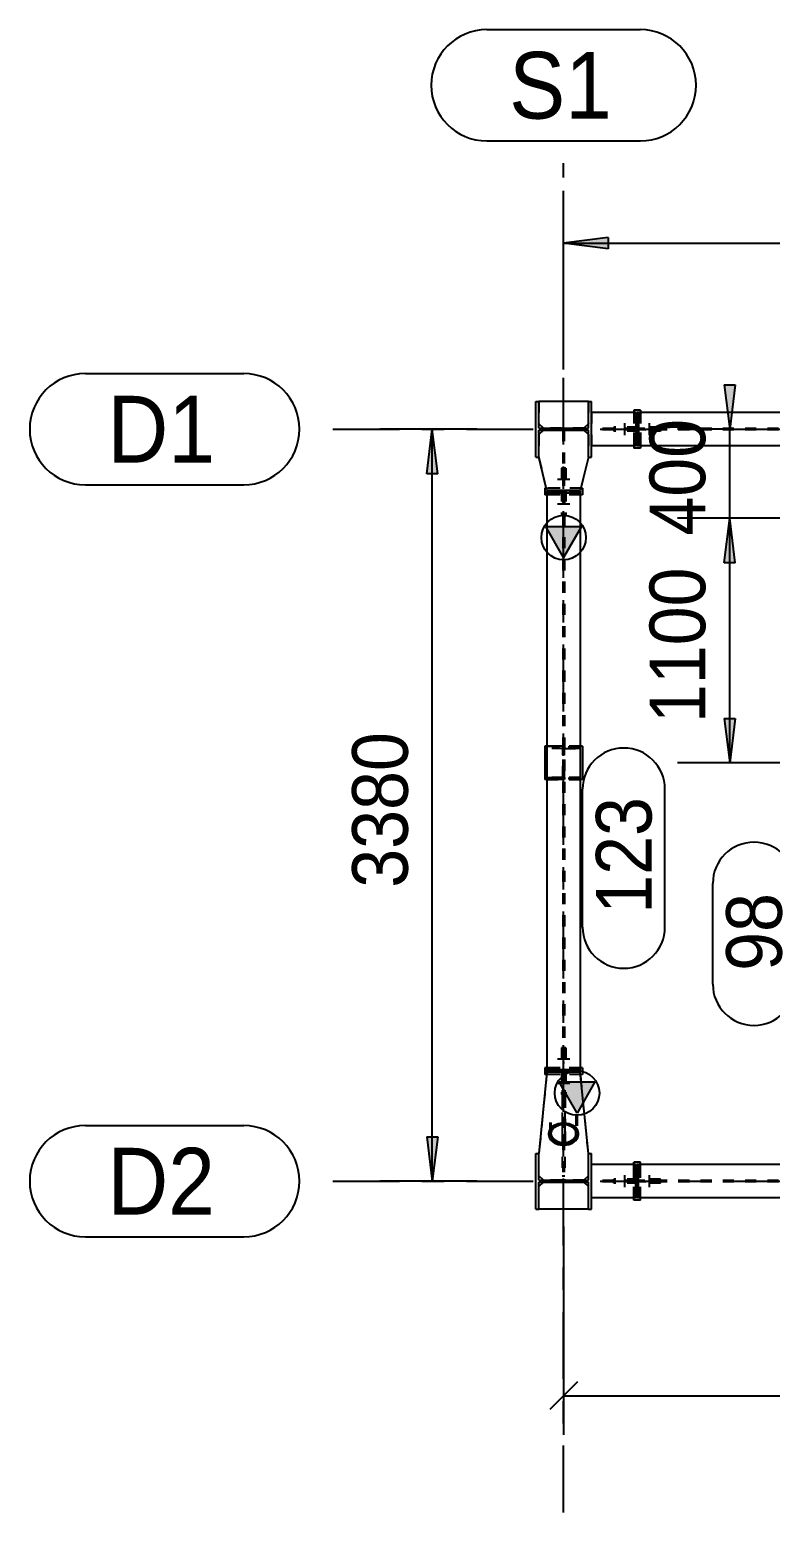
# Model space of a CAD drawing. Header units: millimetres. Extents: x 0 to 594, y 0 to 420.
# Drawn here: x 165.6 to 198.9, y 164.9 to 231.5 of the extents above; entities that cross this region are included whole.
import ezdxf

# ---------------------------------------------------------------- set-up
doc = ezdxf.new("R2010")
doc.units = ezdxf.units.MM
doc.header["$MEASUREMENT"] = 0
for name, pattern in [('XKITLINE00', [0]), ('XKITLINE02', [4, 2, -2]), ('XKITLINE03', [6, 3, -1, 1, -1]), ('XKITLINE04', [3, 0.5, -0.5, 0.5, -0.5, 0.5, -0.5])]:
    doc.linetypes.add(name, pattern=pattern)
for name, color, linetype in [('dimension', 7, 'Continuous'), ('grid', 7, 'Continuous'), ('mark', 7, 'Continuous'), ('part1', 7, 'Continuous')]:
    doc.layers.add(name, color=color, linetype=linetype)
doc.styles.add('STYLE_1', font='ARIAL.TTF', dxfattribs={"height": 0.2})
doc.styles.add('STYLE_2', font='ARIAL.TTF', dxfattribs={"height": 0.2})

# ---------------------------------------------------------------- blocks, each defined once
blk = doc.blocks.new('*D835')
at = {"layer": 'dimension', "color": 1, "linetype": 'XKITLINE00'}
for p, q in [((212.161, 1352.735), (207.811, 1352.735)), ((209.911, 1350.735), (210.161, 1352.735)), ((210.161, 1318.935), (210.161, 1352.735)), ((210.411, 1350.735), (210.161, 1352.735)), ((210.411, 1350.735), (209.911, 1350.735)), ((209.911, 1320.935), (210.161, 1318.935)), ((209.911, 1320.935), (210.411, 1320.935)), ((210.411, 1320.935), (210.161, 1318.935)), ((212.161, 1318.935), (207.811, 1318.935))]:
    blk.add_line(p, q, dxfattribs=at)
at = {"layer": 'dimension', "color": 1}
for points in [[(210.161, 1352.735), (210.411, 1350.735), (210.161, 1352.735), (209.911, 1350.735)], [(210.161, 1318.935), (209.911, 1320.935), (210.161, 1318.935), (210.411, 1320.935)]]:
    blk.add_solid(points, dxfattribs=at)
at = {"layer": 'dimension', "color": 1, "style": 'STYLE_1', "width": 0.9}
blk.add_text('3380', height=2.5, rotation=90.00021, dxfattribs=at).set_placement((209.061, 1332.126))
blk = doc.blocks.new('*D837')
at = {"layer": 'dimension', "color": 1, "linetype": 'XKITLINE00'}
for p, q in [((223.268, 1354.735), (223.518, 1352.735)), ((223.268, 1354.735), (223.768, 1354.735)), ((223.768, 1354.735), (223.518, 1352.735)), ((223.426, 1352.735), (221.168, 1352.735)), ((223.518, 1348.735), (223.518, 1352.735)), ((230.566, 1348.735), (221.168, 1348.735)), ((223.268, 1346.735), (223.518, 1348.735)), ((223.768, 1346.735), (223.518, 1348.735)), ((223.768, 1346.735), (223.268, 1346.735))]:
    blk.add_line(p, q, dxfattribs=at)
at = {"layer": 'dimension', "color": 1}
for points in [[(223.518, 1352.735), (223.268, 1354.735), (223.518, 1352.735), (223.768, 1354.735)], [(223.518, 1348.735), (223.768, 1346.735), (223.518, 1348.735), (223.268, 1346.735)]]:
    blk.add_solid(points, dxfattribs=at)
at = {"layer": 'dimension', "color": 1, "style": 'STYLE_1', "width": 0.9}
blk.add_text('400', height=2.5, rotation=90.00021, dxfattribs=at).set_placement((222.418, 1347.953))
blk = doc.blocks.new('*D847')
at = {"layer": 'dimension', "color": 1, "linetype": 'XKITLINE00'}
for p, q in [((216.058, 1355.423), (216.058, 1363.444)), ((263.058, 1350.687), (263.058, 1363.444)), ((218.058, 1361.344), (216.058, 1361.094)), ((216.058, 1361.094), (263.058, 1361.094)), ((218.058, 1360.844), (216.058, 1361.094)), ((218.058, 1361.344), (218.058, 1360.844)), ((261.058, 1361.344), (263.058, 1361.094)), ((261.058, 1360.844), (261.058, 1361.344)), ((261.058, 1360.844), (263.058, 1361.094))]:
    blk.add_line(p, q, dxfattribs=at)
at = {"layer": 'dimension', "color": 1}
for points in [[(216.058, 1361.094), (218.058, 1361.344), (216.058, 1361.094), (218.058, 1360.844)], [(263.058, 1361.094), (261.058, 1360.844), (263.058, 1361.094), (261.058, 1361.344)]]:
    blk.add_solid(points, dxfattribs=at)
at = {"layer": 'dimension', "color": 1, "style": 'STYLE_1', "width": 0.9}
blk.add_text('4700', height=2.5, dxfattribs=at).set_placement((235.85, 1362.194))
blk = doc.blocks.new('*D850')
at = {"layer": 'dimension', "color": 1, "linetype": 'XKITLINE00'}
for p, q in [((216.058, 1316.906), (216.058, 1307.53)), ((276.058, 1316.906), (276.058, 1307.53)), ((216.68, 1309.912), (215.436, 1308.668)), ((276.68, 1309.912), (275.436, 1308.668)), ((216.058, 1309.29), (276.058, 1309.29))]:
    blk.add_line(p, q, dxfattribs=at)
at = {"layer": 'dimension', "color": 1, "style": 'STYLE_1', "width": 0.9}
blk.add_text('6000', height=2.2, dxfattribs=at).set_placement((242.795, 1310.33))
blk = doc.blocks.new('*D859')
at = {"layer": 'part1', "color": 0, "linetype": 'XKITLINE00'}
for p, q in [((215.148, 1318.89), (214.948, 1318.69)), ((217.168, 1318.69), (216.968, 1318.89)), ((217.168, 1317.685), (214.948, 1317.685))]:
    blk.add_line(p, q, dxfattribs=at)
at = {"layer": 'part1', "color": 2, "linetype": 'XKITLINE04'}
for p, q in [((216.968, 1318.89), (215.148, 1318.89)), ((214.948, 1317.685), (214.948, 1318.69)), ((217.168, 1317.685), (217.168, 1318.69))]:
    blk.add_line(p, q, dxfattribs=at)
blk = doc.blocks.new('*D860')
at = {"layer": 'part1', "color": 0, "linetype": 'XKITLINE00'}
for p, q in [((216.663, 1321.996), (215.863, 1323.396)), ((215.863, 1323.396), (217.463, 1323.396)), ((217.463, 1323.396), (216.663, 1321.996))]:
    blk.add_line(p, q, dxfattribs=at)
at = {"layer": 'part1', "color": 2, "linetype": 'XKITLINE04'}
for p, q in [((215.988, 1322.74), (215.988, 1321.478)), ((216.128, 1322.74), (216.128, 1321.478)), ((215.453, 1321.077), (215.453, 1321.92)), ((215.503, 1321.077), (215.503, 1321.92)), ((215.871, 1321.497), (215.963, 1321.513)), ((215.963, 1321.513), (215.988, 1321.515)), ((216.128, 1321.515), (216.153, 1321.513)), ((216.153, 1321.513), (216.245, 1321.497)), ((216.613, 1321.92), (216.613, 1321.077)), ((216.663, 1321.92), (216.663, 1321.077)), ((215.453, 1321.077), (215.461, 1321.146)), ((215.461, 1321.007), (215.453, 1321.077)), ((215.461, 1321.146), (215.483, 1321.213)), ((215.483, 1320.94), (215.461, 1321.007)), ((215.483, 1321.213), (215.519, 1321.277)), ((215.519, 1320.876), (215.483, 1320.94)), ((215.503, 1321.077), (215.51, 1321.14)), ((215.51, 1321.013), (215.503, 1321.077)), ((215.51, 1321.14), (215.53, 1321.202)), ((215.53, 1320.951), (215.51, 1321.013)), ((215.519, 1321.277), (215.569, 1321.337)), ((215.569, 1320.817), (215.519, 1320.876)), ((215.53, 1321.202), (215.564, 1321.261)), ((215.564, 1320.892), (215.53, 1320.951)), ((215.564, 1321.261), (215.609, 1321.315)), ((215.609, 1320.838), (215.564, 1320.892)), ((215.569, 1321.337), (215.63, 1321.389)), ((215.609, 1321.315), (215.666, 1321.363)), ((215.609, 1320.838), (215.666, 1320.79)), ((215.63, 1321.389), (215.703, 1321.434)), ((215.666, 1321.363), (215.732, 1321.405)), ((215.703, 1321.434), (215.783, 1321.471)), ((215.732, 1321.405), (215.806, 1321.438)), ((215.783, 1321.471), (215.871, 1321.497)), ((215.806, 1321.438), (215.887, 1321.462)), ((215.887, 1321.462), (215.971, 1321.477)), ((215.971, 1321.477), (215.988, 1321.478)), ((215.988, 1321.169), (215.988, 1320.638)), ((216.128, 1321.478), (216.145, 1321.477)), ((216.128, 1321.169), (216.128, 1320.638)), ((216.145, 1321.477), (216.23, 1321.462)), ((216.23, 1321.462), (216.31, 1321.438)), ((216.245, 1321.497), (216.333, 1321.471)), ((216.31, 1321.438), (216.384, 1321.405)), ((216.333, 1321.471), (216.414, 1321.434)), ((216.384, 1321.405), (216.451, 1321.363)), ((216.414, 1321.434), (216.486, 1321.389)), ((216.451, 1321.363), (216.507, 1321.315)), ((216.451, 1320.79), (216.507, 1320.838)), ((216.486, 1321.389), (216.548, 1321.337)), ((216.553, 1321.261), (216.507, 1321.315)), ((216.507, 1320.838), (216.553, 1320.892)), ((216.597, 1321.277), (216.548, 1321.337)), ((216.548, 1320.817), (216.597, 1320.876)), ((216.586, 1321.202), (216.553, 1321.261)), ((216.553, 1320.892), (216.586, 1320.951)), ((216.606, 1321.14), (216.586, 1321.202)), ((216.586, 1320.951), (216.606, 1321.013)), ((216.634, 1321.213), (216.597, 1321.277)), ((216.597, 1320.876), (216.634, 1320.94)), ((216.613, 1321.077), (216.606, 1321.14)), ((216.606, 1321.013), (216.613, 1321.077)), ((216.656, 1321.146), (216.634, 1321.213)), ((216.634, 1320.94), (216.656, 1321.007)), ((216.663, 1321.077), (216.656, 1321.146)), ((216.656, 1321.007), (216.663, 1321.077)), ((215.569, 1320.817), (215.63, 1320.764)), ((215.63, 1320.764), (215.703, 1320.719)), ((215.666, 1320.79), (215.732, 1320.748)), ((215.703, 1320.719), (215.783, 1320.682)), ((215.732, 1320.748), (215.806, 1320.715)), ((215.783, 1320.682), (215.871, 1320.656)), ((215.806, 1320.715), (215.887, 1320.691)), ((215.871, 1320.656), (215.963, 1320.64)), ((215.887, 1320.691), (215.971, 1320.676)), ((215.963, 1320.64), (215.988, 1320.638)), ((215.971, 1320.676), (215.988, 1320.675)), ((216.128, 1320.675), (216.145, 1320.676)), ((216.128, 1320.638), (216.153, 1320.64)), ((216.145, 1320.676), (216.23, 1320.691)), ((216.153, 1320.64), (216.245, 1320.656)), ((216.23, 1320.691), (216.31, 1320.715)), ((216.245, 1320.656), (216.333, 1320.682)), ((216.31, 1320.715), (216.384, 1320.748)), ((216.333, 1320.682), (216.414, 1320.719)), ((216.384, 1320.748), (216.451, 1320.79)), ((216.414, 1320.719), (216.486, 1320.764)), ((216.486, 1320.764), (216.548, 1320.817))]:
    blk.add_line(p, q, dxfattribs=at)
at = {"layer": 'part1', "color": 0, "linetype": 'XKITLINE00'}
blk.add_circle((216.663, 1322.896), 1, dxfattribs=at)
at = {"layer": 'part1', "color": 0}
blk.add_solid([(215.863, 1323.396), (217.463, 1323.396), (215.863, 1323.396), (216.663, 1321.996)], dxfattribs=at)
blk = doc.blocks.new('*D861')
at = {"layer": 'part1', "color": 2, "linetype": 'XKITLINE04'}
for p, q in [((215.308, 1323.835), (214.948, 1320.185)), ((216.808, 1323.835), (215.308, 1323.835)), ((217.168, 1320.185), (216.808, 1323.835)), ((214.948, 1319.18), (214.948, 1320.185)), ((217.168, 1319.18), (217.168, 1320.185)), ((215.148, 1318.98), (214.948, 1319.18)), ((216.968, 1318.98), (215.148, 1318.98)), ((217.168, 1319.18), (216.968, 1318.98))]:
    blk.add_line(p, q, dxfattribs=at)
blk = doc.blocks.new('*D862')
at = {"layer": 'part1', "color": 2, "linetype": 'XKITLINE04'}
for p, q in [((215.208, 1324.035), (215.208, 1323.735)), ((216.908, 1324.035), (215.208, 1324.035)), ((216.908, 1323.735), (215.208, 1323.735)), ((216.908, 1324.035), (216.908, 1323.735))]:
    blk.add_line(p, q, dxfattribs=at)
blk = doc.blocks.new('*D863')
at = {"layer": 'part1', "color": 2, "linetype": 'XKITLINE04'}
for p, q in [((215.208, 1350.085), (215.208, 1349.785)), ((216.908, 1350.085), (215.208, 1350.085)), ((216.908, 1349.785), (215.208, 1349.785)), ((216.908, 1350.085), (216.908, 1349.785))]:
    blk.add_line(p, q, dxfattribs=at)
blk = doc.blocks.new('*D864')
at = {"layer": 'part1', "color": 2, "linetype": 'XKITLINE04'}
for p, q in [((215.148, 1352.69), (214.948, 1352.49)), ((214.948, 1352.49), (214.948, 1351.485)), ((216.968, 1352.69), (215.148, 1352.69)), ((217.168, 1352.49), (216.968, 1352.69)), ((217.168, 1352.49), (217.168, 1351.485)), ((215.308, 1349.985), (214.948, 1351.485)), ((217.168, 1351.485), (216.808, 1349.985)), ((216.808, 1349.985), (215.308, 1349.985))]:
    blk.add_line(p, q, dxfattribs=at)
blk = doc.blocks.new('*D865')
at = {"layer": 'part1', "color": 2, "linetype": 'XKITLINE04'}
for p, q in [((214.948, 1353.985), (214.948, 1352.98)), ((217.168, 1353.985), (214.948, 1353.985)), ((217.168, 1353.985), (217.168, 1352.98)), ((215.148, 1352.78), (214.948, 1352.98)), ((217.168, 1352.98), (216.968, 1352.78)), ((216.968, 1352.78), (215.148, 1352.78))]:
    blk.add_line(p, q, dxfattribs=at)
blk = doc.blocks.new('*D866')
at = {"layer": 'part1', "color": 0, "linetype": 'XKITLINE02'}
blk.add_line((215.783, 1323.335), (216.333, 1323.335), dxfattribs=at)
blk.add_line((215.783, 1323.335), (216.333, 1323.335), dxfattribs=at)
blk.add_line((215.783, 1323.335), (216.333, 1323.335), dxfattribs=at)
blk = doc.blocks.new('*D867')
at = {"layer": 'part1', "color": 0, "linetype": 'XKITLINE02'}
blk.add_line((215.783, 1324.435), (216.333, 1324.435), dxfattribs=at)
blk.add_line((215.783, 1324.435), (216.333, 1324.435), dxfattribs=at)
blk.add_line((215.783, 1324.435), (216.333, 1324.435), dxfattribs=at)
blk = doc.blocks.new('*D868')
at = {"layer": 'part1', "color": 2, "linetype": 'XKITLINE04'}
for p, q in [((216.028, 1323.835), (216.028, 1318.98)), ((216.028, 1323.835), (216.088, 1323.835)), ((216.028, 1323.835), (216.088, 1323.835)), ((216.028, 1323.535), (216.088, 1323.535)), ((216.028, 1323.535), (216.088, 1323.535)), ((216.088, 1323.835), (216.088, 1318.98)), ((216.028, 1319.18), (216.088, 1319.18)), ((216.028, 1319.18), (216.088, 1319.18)), ((216.028, 1318.98), (216.088, 1318.98)), ((216.028, 1318.98), (216.088, 1318.98))]:
    blk.add_line(p, q, dxfattribs=at)
blk = doc.blocks.new('*D869')
at = {"layer": 'part1', "color": 0, "linetype": 'XKITLINE00'}
for p, q in [((215.308, 1323.835), (214.948, 1320.185)), ((216.808, 1323.835), (215.308, 1323.835)), ((217.168, 1320.185), (216.808, 1323.835)), ((215.148, 1318.98), (214.948, 1319.18)), ((217.168, 1319.18), (216.968, 1318.98))]:
    blk.add_line(p, q, dxfattribs=at)
at = {"layer": 'part1', "color": 2, "linetype": 'XKITLINE04'}
for p, q in [((214.948, 1319.18), (214.948, 1320.185)), ((217.168, 1319.18), (217.168, 1320.185)), ((216.968, 1318.98), (215.148, 1318.98))]:
    blk.add_line(p, q, dxfattribs=at)
blk = doc.blocks.new('*D870')
at = {"layer": 'part1', "color": 0, "linetype": 'XKITLINE00'}
for p, q in [((215.208, 1324.035), (215.208, 1323.735)), ((215.308, 1324.035), (215.208, 1324.035)), ((215.298, 1323.735), (215.208, 1323.735)), ((216.908, 1324.035), (216.808, 1324.035)), ((216.908, 1323.735), (216.818, 1323.735)), ((216.908, 1324.035), (216.908, 1323.735))]:
    blk.add_line(p, q, dxfattribs=at)
at = {"layer": 'part1', "color": 2, "linetype": 'XKITLINE04'}
for p, q in [((216.818, 1323.735), (215.298, 1323.735)), ((216.808, 1324.035), (215.308, 1324.035))]:
    blk.add_line(p, q, dxfattribs=at)
blk = doc.blocks.new('*D871')
at = {"layer": 'part1', "color": 2, "linetype": 'XKITLINE04'}
for p, q in [((215.966, 1324.935), (215.966, 1322.835)), ((216.026, 1324.935), (215.966, 1324.935)), ((216.026, 1324.935), (216.026, 1322.835)), ((216.026, 1322.835), (215.966, 1322.835))]:
    blk.add_line(p, q, dxfattribs=at)
blk = doc.blocks.new('*D872')
at = {"layer": 'part1', "color": 2, "linetype": 'XKITLINE04'}
for p, q in [((216.091, 1324.935), (216.091, 1322.835)), ((216.151, 1324.935), (216.091, 1324.935)), ((216.151, 1324.935), (216.151, 1322.835)), ((216.151, 1322.835), (216.091, 1322.835))]:
    blk.add_line(p, q, dxfattribs=at)
blk = doc.blocks.new('*D873')
at = {"layer": 'part1', "color": 2, "linetype": 'XKITLINE04'}
for p, q in [((216.026, 1350.985), (215.966, 1350.985)), ((215.966, 1350.985), (215.966, 1348.885)), ((216.026, 1350.985), (216.026, 1348.885)), ((216.026, 1348.885), (215.966, 1348.885))]:
    blk.add_line(p, q, dxfattribs=at)
blk = doc.blocks.new('*D874')
at = {"layer": 'part1', "color": 0, "linetype": 'XKITLINE00'}
for p, q in [((215.284, 1350.085), (215.208, 1350.085)), ((215.208, 1350.085), (215.208, 1349.785)), ((215.308, 1349.785), (215.208, 1349.785)), ((216.908, 1349.785), (216.808, 1349.785)), ((216.908, 1350.085), (216.832, 1350.085)), ((216.908, 1350.085), (216.908, 1349.785))]:
    blk.add_line(p, q, dxfattribs=at)
at = {"layer": 'part1', "color": 2, "linetype": 'XKITLINE04'}
for p, q in [((216.832, 1350.085), (215.284, 1350.085)), ((216.808, 1349.785), (215.308, 1349.785))]:
    blk.add_line(p, q, dxfattribs=at)
blk = doc.blocks.new('*D875')
at = {"layer": 'part1', "color": 0, "linetype": 'XKITLINE00'}
for p, q in [((215.148, 1352.69), (214.948, 1352.49)), ((217.168, 1352.49), (216.968, 1352.69)), ((215.308, 1349.985), (214.948, 1351.485)), ((217.168, 1351.485), (216.808, 1349.985)), ((216.808, 1349.985), (215.308, 1349.985))]:
    blk.add_line(p, q, dxfattribs=at)
at = {"layer": 'part1', "color": 2, "linetype": 'XKITLINE04'}
for p, q in [((214.948, 1352.49), (214.948, 1351.485)), ((216.968, 1352.69), (215.148, 1352.69)), ((217.168, 1352.49), (217.168, 1351.485))]:
    blk.add_line(p, q, dxfattribs=at)
blk = doc.blocks.new('*D876')
at = {"layer": 'part1', "color": 2, "linetype": 'XKITLINE04'}
for p, q in [((216.028, 1352.69), (216.088, 1352.69)), ((216.028, 1352.69), (216.028, 1349.985)), ((216.028, 1352.69), (216.088, 1352.69)), ((216.028, 1352.49), (216.088, 1352.49)), ((216.028, 1352.49), (216.088, 1352.49)), ((216.088, 1352.69), (216.088, 1349.985)), ((216.028, 1350.285), (216.088, 1350.285)), ((216.028, 1350.285), (216.088, 1350.285)), ((216.028, 1349.985), (216.088, 1349.985)), ((216.028, 1349.985), (216.088, 1349.985))]:
    blk.add_line(p, q, dxfattribs=at)
blk = doc.blocks.new('*D877')
at = {"layer": 'part1', "color": 0, "linetype": 'XKITLINE02'}
blk.add_line((215.783, 1349.385), (216.333, 1349.385), dxfattribs=at)
blk.add_line((215.783, 1349.385), (216.333, 1349.385), dxfattribs=at)
blk.add_line((215.783, 1349.385), (216.333, 1349.385), dxfattribs=at)
blk = doc.blocks.new('*D878')
at = {"layer": 'part1', "color": 0, "linetype": 'XKITLINE02'}
blk.add_line((215.783, 1350.485), (216.333, 1350.485), dxfattribs=at)
blk.add_line((215.783, 1350.485), (216.333, 1350.485), dxfattribs=at)
blk.add_line((215.783, 1350.485), (216.333, 1350.485), dxfattribs=at)
blk = doc.blocks.new('*D879')
at = {"layer": 'part1', "color": 2, "linetype": 'XKITLINE04'}
for p, q in [((214.948, 1353.985), (214.948, 1352.98)), ((217.168, 1353.985), (217.168, 1352.98)), ((216.968, 1352.78), (215.148, 1352.78))]:
    blk.add_line(p, q, dxfattribs=at)
at = {"layer": 'part1', "color": 0, "linetype": 'XKITLINE00'}
for p, q in [((217.168, 1353.985), (214.948, 1353.985)), ((215.148, 1352.78), (214.948, 1352.98)), ((217.168, 1352.98), (216.968, 1352.78))]:
    blk.add_line(p, q, dxfattribs=at)
blk = doc.blocks.new('*D880')
at = {"layer": 'part1', "color": 2, "linetype": 'XKITLINE04'}
for p, q in [((216.151, 1350.985), (216.091, 1350.985)), ((216.091, 1350.985), (216.091, 1348.885)), ((216.151, 1350.985), (216.151, 1348.885)), ((216.151, 1348.885), (216.091, 1348.885))]:
    blk.add_line(p, q, dxfattribs=at)
blk = doc.blocks.new('*D883')
at = {"layer": 'grid', "color": 4, "linetype": 'XKITLINE00'}
for p, q in [((212.611, 1370.693), (219.505, 1370.693)), ((212.611, 1365.693), (219.505, 1365.693))]:
    blk.add_line(p, q, dxfattribs=at)
at = {"layer": 'grid', "color": 4, "linetype": 'XKITLINE03'}
blk.add_line((216.058, 1304.051), (216.058, 1364.693), dxfattribs=at)
at = {"layer": 'grid', "color": 4, "linetype": 'XKITLINE00'}
for centre, start, end in [((212.611, 1368.193), 90, -90), ((219.505, 1368.193), -90, 90)]:
    blk.add_arc(centre, 2.5, start, end, dxfattribs=at)
at = {"layer": 'grid', "color": 4, "style": 'STYLE_1', "width": 0.9}
blk.add_text('S1', height=3, dxfattribs=at).set_placement((213.611, 1366.693))
blk = doc.blocks.new('*D885')
at = {"layer": 'grid', "color": 4, "linetype": 'XKITLINE00'}
for p, q in [((194.579, 1321.435), (201.693, 1321.435)), ((194.579, 1316.435), (201.693, 1316.435))]:
    blk.add_line(p, q, dxfattribs=at)
at = {"layer": 'grid', "color": 4, "linetype": 'XKITLINE03'}
blk.add_line((205.693, 1318.935), (289.778, 1318.935), dxfattribs=at)
at = {"layer": 'grid', "color": 4, "linetype": 'XKITLINE00'}
for centre, start, end in [((194.579, 1318.935), 90, -90), ((201.693, 1318.935), -90, 90)]:
    blk.add_arc(centre, 2.5, start, end, dxfattribs=at)
at = {"layer": 'grid', "color": 4, "style": 'STYLE_1', "width": 0.9}
blk.add_text('D2', height=3, dxfattribs=at).set_placement((195.579, 1317.435))
blk = doc.blocks.new('*D886')
at = {"layer": 'grid', "color": 4, "linetype": 'XKITLINE00'}
for p, q in [((194.579, 1355.235), (201.693, 1355.235)), ((194.579, 1350.235), (201.693, 1350.235))]:
    blk.add_line(p, q, dxfattribs=at)
at = {"layer": 'grid', "color": 4, "linetype": 'XKITLINE03'}
blk.add_line((205.693, 1352.735), (289.778, 1352.735), dxfattribs=at)
at = {"layer": 'grid', "color": 4, "linetype": 'XKITLINE00'}
for centre, start, end in [((194.579, 1352.735), 90, -90), ((201.693, 1352.735), -90, 90)]:
    blk.add_arc(centre, 2.5, start, end, dxfattribs=at)
at = {"layer": 'grid', "color": 4, "style": 'STYLE_1', "width": 0.9}
blk.add_text('D1', height=3, dxfattribs=at).set_placement((195.579, 1351.235))
blk = doc.blocks.new('*D888')
at = {"layer": 'part1', "color": 0, "linetype": 'XKITLINE00'}
for p, q in [((214.808, 1317.685), (214.808, 1320.185)), ((214.808, 1320.185), (214.948, 1320.185)), ((214.948, 1318.98), (214.948, 1320.185)), ((217.168, 1320.185), (217.308, 1320.185)), ((217.168, 1318.98), (217.168, 1320.185)), ((217.308, 1317.685), (217.308, 1320.185)), ((214.948, 1318.98), (217.168, 1318.98)), ((214.948, 1318.89), (217.168, 1318.89)), ((214.948, 1317.685), (214.948, 1318.89)), ((217.168, 1317.685), (217.168, 1318.89)), ((214.808, 1317.685), (214.948, 1317.685)), ((217.168, 1317.685), (217.308, 1317.685))]:
    blk.add_line(p, q, dxfattribs=at)
blk = doc.blocks.new('*D889')
at = {"layer": 'part1', "color": 0, "linetype": 'XKITLINE00'}
for p, q in [((214.808, 1351.485), (214.808, 1353.985)), ((214.808, 1353.985), (214.948, 1353.985)), ((214.948, 1352.78), (214.948, 1353.985)), ((217.168, 1353.985), (217.308, 1353.985)), ((217.168, 1352.78), (217.168, 1353.985)), ((217.308, 1351.485), (217.308, 1353.985)), ((214.948, 1352.78), (217.168, 1352.78)), ((214.948, 1352.69), (217.168, 1352.69)), ((214.948, 1351.485), (214.948, 1352.69)), ((217.168, 1351.485), (217.168, 1352.69)), ((214.808, 1351.485), (214.948, 1351.485)), ((217.168, 1351.485), (217.308, 1351.485))]:
    blk.add_line(p, q, dxfattribs=at)
blk = doc.blocks.new('*D891')
at = {"layer": 'part1', "color": 0, "linetype": 'XKITLINE00'}
for p, q in [((269.788, 1352.735), (268.988, 1354.135)), ((268.988, 1354.135), (270.588, 1354.135)), ((270.588, 1354.135), (269.788, 1352.735)), ((272.788, 1353.485), (219.328, 1353.485)), ((219.328, 1353.485), (219.328, 1351.985)), ((219.418, 1353.485), (219.418, 1351.985)), ((272.698, 1353.485), (272.698, 1351.985)), ((272.788, 1353.485), (272.788, 1351.985)), ((272.788, 1351.985), (219.328, 1351.985))]:
    blk.add_line(p, q, dxfattribs=at)
at = {"layer": 'part1', "color": 2, "linetype": 'XKITLINE04'}
for p, q in [((272.708, 1352.767), (219.408, 1352.767)), ((219.408, 1352.767), (219.408, 1352.702)), ((271.708, 1352.702), (219.408, 1352.702)), ((219.418, 1351.985), (219.418, 1352.702)), ((219.428, 1352.767), (219.428, 1352.702)), ((219.724, 1352.702), (219.728, 1352.702)), ((219.728, 1352.767), (219.728, 1352.702)), ((272.708, 1352.702), (219.728, 1352.702)), ((272.388, 1352.767), (272.388, 1352.702)), ((272.708, 1352.767), (272.393, 1352.767)), ((272.688, 1352.767), (272.688, 1352.702)), ((272.708, 1352.767), (272.708, 1352.702)), ((272.708, 1351.985), (272.698, 1351.985))]:
    blk.add_line(p, q, dxfattribs=at)
at = {"layer": 'part1', "color": 0, "linetype": 'XKITLINE00'}
blk.add_circle((269.788, 1353.635), 1, dxfattribs=at)
at = {"layer": 'part1', "color": 0}
blk.add_solid([(268.988, 1354.135), (270.588, 1354.135), (268.988, 1354.135), (269.788, 1352.735)], dxfattribs=at)
blk = doc.blocks.new('*D892')
at = {"layer": 'part1', "color": 0, "linetype": 'XKITLINE00'}
for p, q in [((269.788, 1318.935), (268.988, 1320.335)), ((268.988, 1320.335), (270.588, 1320.335)), ((270.588, 1320.335), (269.788, 1318.935)), ((272.788, 1319.685), (219.328, 1319.685)), ((219.328, 1318.185), (219.328, 1319.685)), ((219.418, 1318.185), (219.418, 1319.685)), ((272.698, 1318.185), (272.698, 1319.685)), ((272.788, 1318.185), (272.788, 1319.685)), ((272.788, 1318.185), (219.328, 1318.185))]:
    blk.add_line(p, q, dxfattribs=at)
at = {"layer": 'part1', "color": 2, "linetype": 'XKITLINE04'}
for p, q in [((272.708, 1318.967), (219.408, 1318.967)), ((219.408, 1318.902), (219.408, 1318.967)), ((271.708, 1318.902), (219.408, 1318.902)), ((219.418, 1318.185), (219.418, 1318.902)), ((219.428, 1318.902), (219.428, 1318.967)), ((219.724, 1318.902), (219.728, 1318.902)), ((219.728, 1318.902), (219.728, 1318.967)), ((272.708, 1318.902), (219.728, 1318.902)), ((272.388, 1318.902), (272.388, 1318.967)), ((272.708, 1318.967), (272.393, 1318.967)), ((272.688, 1318.902), (272.688, 1318.967)), ((272.708, 1318.902), (272.708, 1318.967)), ((272.788, 1318.185), (272.788, 1318.902)), ((272.708, 1318.185), (272.698, 1318.185))]:
    blk.add_line(p, q, dxfattribs=at)
at = {"layer": 'part1', "color": 0, "linetype": 'XKITLINE00'}
blk.add_circle((269.788, 1319.835), 1, dxfattribs=at)
at = {"layer": 'part1', "color": 0}
blk.add_solid([(268.988, 1320.335), (270.588, 1320.335), (268.988, 1320.335), (269.788, 1318.935)], dxfattribs=at)
blk = doc.blocks.new('*D893')
at = {"layer": 'part1', "color": 2, "linetype": 'XKITLINE04'}
for p, q in [((215.308, 1338.385), (215.308, 1338.485)), ((215.308, 1338.485), (216.808, 1338.485)), ((216.093, 1338.385), (215.308, 1338.385)), ((216.023, 1337.085), (216.023, 1338.385)), ((216.093, 1338.385), (216.808, 1338.385)), ((216.093, 1337.085), (216.093, 1338.385)), ((216.808, 1338.385), (216.808, 1338.485)), ((215.308, 1336.985), (215.308, 1337.085)), ((215.308, 1337.085), (216.023, 1337.085)), ((215.308, 1336.985), (216.808, 1336.985)), ((216.808, 1337.085), (216.023, 1337.085)), ((216.808, 1336.985), (216.808, 1337.085))]:
    blk.add_line(p, q, dxfattribs=at)
blk = doc.blocks.new('*D894')
at = {"layer": 'part1', "color": 0, "linetype": 'XKITLINE00'}
for p, q in [((215.308, 1349.965), (216.026, 1349.965)), ((215.308, 1349.965), (215.308, 1323.855)), ((215.308, 1349.875), (216.808, 1349.875)), ((216.808, 1349.965), (216.026, 1349.965)), ((216.808, 1349.965), (216.808, 1323.945)), ((216.058, 1346.965), (215.258, 1348.365)), ((215.258, 1348.365), (216.858, 1348.365)), ((216.858, 1348.365), (216.058, 1346.965)), ((216.808, 1323.945), (215.308, 1323.945)), ((216.026, 1323.855), (215.308, 1323.855)), ((216.808, 1323.855), (216.026, 1323.855)), ((216.808, 1323.945), (216.808, 1323.855))]:
    blk.add_line(p, q, dxfattribs=at)
at = {"layer": 'part1', "color": 2, "linetype": 'XKITLINE04'}
for p, q in [((215.308, 1349.965), (216.808, 1349.965)), ((216.808, 1349.875), (215.308, 1349.875)), ((216.026, 1349.885), (216.026, 1323.935)), ((216.026, 1349.885), (216.091, 1349.885)), ((216.026, 1349.885), (216.091, 1349.885)), ((216.026, 1349.865), (216.091, 1349.865)), ((216.026, 1349.865), (216.091, 1349.865)), ((216.026, 1349.565), (216.091, 1349.565)), ((216.026, 1349.565), (216.091, 1349.565)), ((216.091, 1349.885), (216.091, 1323.935)), ((216.808, 1349.875), (216.808, 1323.855)), ((216.091, 1324.255), (216.026, 1324.255)), ((216.091, 1323.955), (216.026, 1323.955)), ((216.091, 1323.935), (216.026, 1323.935)), ((216.808, 1323.855), (216.091, 1323.855)), ((216.808, 1323.935), (216.808, 1323.945))]:
    blk.add_line(p, q, dxfattribs=at)
at = {"layer": 'part1', "color": 0, "linetype": 'XKITLINE00'}
blk.add_circle((216.058, 1347.865), 1, dxfattribs=at)
at = {"layer": 'part1', "color": 0}
blk.add_solid([(215.258, 1348.365), (216.858, 1348.365), (215.258, 1348.365), (216.058, 1346.965)], dxfattribs=at)
blk = doc.blocks.new('*D895')
at = {"layer": 'part1', "color": 0, "linetype": 'XKITLINE00'}
for p, q in [((215.208, 1338.485), (215.208, 1336.985)), ((215.308, 1338.485), (215.208, 1338.485)), ((216.908, 1338.485), (216.808, 1338.485)), ((216.908, 1338.485), (216.908, 1336.985)), ((215.308, 1336.985), (215.208, 1336.985)), ((216.908, 1336.985), (216.808, 1336.985))]:
    blk.add_line(p, q, dxfattribs=at)
at = {"layer": 'part1', "color": 2, "linetype": 'XKITLINE04'}
for p, q in [((216.808, 1338.485), (215.308, 1338.485)), ((216.808, 1336.985), (215.308, 1336.985))]:
    blk.add_line(p, q, dxfattribs=at)
blk = doc.blocks.new('*D901')
at = {"layer": 'mark', "color": 1, "linetype": 'XKITLINE00'}
for p, q in [((216.908, 1330.356), (216.908, 1336.555)), ((220.608, 1330.356), (220.608, 1336.555))]:
    blk.add_line(p, q, dxfattribs=at)
for centre, start, end in [((218.758, 1336.555), 0, 180), ((218.758, 1330.356), 180, 0)]:
    blk.add_arc(centre, 1.85, start, end, dxfattribs=at)
at = {"layer": 'mark', "color": 1, "style": 'STYLE_2', "width": 0.9}
blk.add_text('123', height=2.5, rotation=90.00021, dxfattribs=at).set_placement((220.008, 1330.956))
blk = doc.blocks.new('*D902')
at = {"layer": 'dimension', "color": 1, "linetype": 'XKITLINE00'}
for p, q in [((230.566, 1348.735), (221.168, 1348.735)), ((223.268, 1346.735), (223.518, 1348.735)), ((223.518, 1337.735), (223.518, 1348.735)), ((223.768, 1346.735), (223.518, 1348.735)), ((223.768, 1346.735), (223.268, 1346.735)), ((223.268, 1339.735), (223.518, 1337.735)), ((223.268, 1339.735), (223.768, 1339.735)), ((223.768, 1339.735), (223.518, 1337.735)), ((230.566, 1337.735), (221.168, 1337.735))]:
    blk.add_line(p, q, dxfattribs=at)
at = {"layer": 'dimension', "color": 1}
for points in [[(223.518, 1348.735), (223.768, 1346.735), (223.518, 1348.735), (223.268, 1346.735)], [(223.518, 1337.735), (223.268, 1339.735), (223.518, 1337.735), (223.768, 1339.735)]]:
    blk.add_solid(points, dxfattribs=at)
at = {"layer": 'dimension', "color": 1, "style": 'STYLE_1', "width": 0.9}
blk.add_text('1100', height=2.5, rotation=90.00021, dxfattribs=at).set_placement((222.418, 1339.526))
blk = doc.blocks.new('*D903')
at = {"layer": 'mark', "color": 1, "linetype": 'XKITLINE00'}
for p, q in [((222.758, 1327.79), (222.758, 1332.323)), ((226.458, 1327.79), (226.458, 1332.323))]:
    blk.add_line(p, q, dxfattribs=at)
for centre, start, end in [((224.608, 1332.323), 0, 180), ((224.608, 1327.79), 180, 0)]:
    blk.add_arc(centre, 1.85, start, end, dxfattribs=at)
at = {"layer": 'mark', "color": 1, "style": 'STYLE_2', "width": 0.9}
blk.add_text('98', height=2.5, rotation=90.00021, dxfattribs=at).set_placement((225.858, 1328.39))
blk = doc.blocks.new('*D904')
at = {"layer": 'part1', "color": 2, "linetype": 'XKITLINE04'}
for p, q in [((215.148, 1318.89), (214.948, 1318.69)), ((216.968, 1318.89), (215.148, 1318.89)), ((217.168, 1318.69), (216.968, 1318.89)), ((214.948, 1317.685), (214.948, 1318.69)), ((217.168, 1317.685), (217.168, 1318.69)), ((217.168, 1317.685), (214.948, 1317.685))]:
    blk.add_line(p, q, dxfattribs=at)
blk = doc.blocks.new('*D908')
at = {"layer": 'part1', "color": 2, "linetype": 'XKITLINE04'}
for p, q in [((215.639, 1321.454), (215.808, 1321.527)), ((215.808, 1321.527), (215.998, 1321.561)), ((215.808, 1321.486), (215.808, 1321.527)), ((215.808, 1321.486), (215.998, 1321.52)), ((215.998, 1321.561), (215.998, 1320.551)), ((215.393, 1321.077), (215.422, 1321.218)), ((215.393, 1321.036), (215.422, 1321.177)), ((215.422, 1320.935), (215.393, 1321.077)), ((215.393, 1321.036), (215.393, 1321.077)), ((215.422, 1320.894), (215.393, 1321.036)), ((215.422, 1321.218), (215.506, 1321.348)), ((215.422, 1321.177), (215.506, 1321.307)), ((215.506, 1320.805), (215.422, 1320.935)), ((215.506, 1320.764), (215.422, 1320.894)), ((215.506, 1321.348), (215.639, 1321.454)), ((215.506, 1321.307), (215.639, 1321.413)), ((215.639, 1321.413), (215.808, 1321.486)), ((215.506, 1320.805), (215.639, 1320.699)), ((215.506, 1320.764), (215.639, 1320.658)), ((215.639, 1320.699), (215.808, 1320.626)), ((215.639, 1320.658), (215.808, 1320.585)), ((215.808, 1320.626), (215.998, 1320.592)), ((215.808, 1320.585), (215.808, 1320.626)), ((215.808, 1320.585), (215.998, 1320.551))]:
    blk.add_line(p, q, dxfattribs=at)
blk = doc.blocks.new('*D909')
at = {"layer": 'part1', "color": 2, "linetype": 'XKITLINE04'}
for p, q in [((215.998, 1323.03), (215.998, 1318.98)), ((215.998, 1323.03), (216.118, 1323.03)), ((216.118, 1323.03), (216.118, 1318.98)), ((215.998, 1319.18), (216.118, 1319.18)), ((215.998, 1318.98), (216.118, 1318.98))]:
    blk.add_line(p, q, dxfattribs=at)
blk = doc.blocks.new('*D910')
at = {"layer": 'part1', "color": 2, "linetype": 'XKITLINE04'}
for p, q in [((216.118, 1321.561), (216.118, 1320.551)), ((216.118, 1321.561), (216.309, 1321.527)), ((216.118, 1321.52), (216.309, 1321.486)), ((216.309, 1321.486), (216.309, 1321.527)), ((216.309, 1321.527), (216.478, 1321.454)), ((216.309, 1321.486), (216.478, 1321.413)), ((216.478, 1321.454), (216.61, 1321.348)), ((216.478, 1321.413), (216.61, 1321.307)), ((216.694, 1321.218), (216.61, 1321.348)), ((216.694, 1321.177), (216.61, 1321.307)), ((216.61, 1320.805), (216.694, 1320.935)), ((216.61, 1320.764), (216.694, 1320.894)), ((216.723, 1321.077), (216.694, 1321.218)), ((216.723, 1321.036), (216.694, 1321.177)), ((216.694, 1320.935), (216.723, 1321.077)), ((216.694, 1320.894), (216.723, 1321.036)), ((216.723, 1321.036), (216.723, 1321.077)), ((216.118, 1320.592), (216.309, 1320.626)), ((216.118, 1320.551), (216.309, 1320.585)), ((216.309, 1320.626), (216.478, 1320.699)), ((216.309, 1320.585), (216.478, 1320.658)), ((216.309, 1320.585), (216.309, 1320.626)), ((216.478, 1320.699), (216.61, 1320.805)), ((216.478, 1320.658), (216.61, 1320.764))]:
    blk.add_line(p, q, dxfattribs=at)
blk = doc.blocks.new('*D911')
at = {"layer": 'part1', "color": 2, "linetype": 'XKITLINE04'}
for p, q in [((216.808, 1338.485), (216.091, 1338.485)), ((216.091, 1338.485), (216.091, 1338.385)), ((216.808, 1338.385), (216.091, 1338.385)), ((216.291, 1338.485), (216.291, 1338.385)), ((216.808, 1338.485), (216.808, 1338.385))]:
    blk.add_line(p, q, dxfattribs=at)
blk = doc.blocks.new('*D912')
at = {"layer": 'part1', "color": 2, "linetype": 'XKITLINE04'}
for p, q in [((216.808, 1337.085), (216.091, 1337.085)), ((216.091, 1337.085), (216.091, 1336.985)), ((216.808, 1336.985), (216.091, 1336.985)), ((216.291, 1337.085), (216.291, 1336.985)), ((216.808, 1337.085), (216.808, 1336.985))]:
    blk.add_line(p, q, dxfattribs=at)
blk = doc.blocks.new('*D913')
at = {"layer": 'part1', "color": 2, "linetype": 'XKITLINE04'}
for p, q in [((216.026, 1338.485), (215.308, 1338.485)), ((215.308, 1338.485), (215.308, 1338.385)), ((216.026, 1338.385), (215.308, 1338.385)), ((215.826, 1338.485), (215.826, 1338.385)), ((216.026, 1338.485), (216.026, 1338.385))]:
    blk.add_line(p, q, dxfattribs=at)
blk = doc.blocks.new('*D914')
at = {"layer": 'part1', "color": 2, "linetype": 'XKITLINE04'}
for p, q in [((216.026, 1337.085), (215.308, 1337.085)), ((215.308, 1337.085), (215.308, 1336.985)), ((216.026, 1336.985), (215.308, 1336.985)), ((215.826, 1337.085), (215.826, 1336.985)), ((216.026, 1337.085), (216.026, 1336.985))]:
    blk.add_line(p, q, dxfattribs=at)
blk = doc.blocks.new('*D933')
at = {"layer": 'part1', "color": 2, "linetype": 'XKITLINE04'}
for p, q in [((218.308, 1318.842), (218.308, 1318.902)), ((220.408, 1318.902), (218.308, 1318.902)), ((220.408, 1318.842), (218.308, 1318.842)), ((220.408, 1318.842), (220.408, 1318.902))]:
    blk.add_line(p, q, dxfattribs=at)
blk = doc.blocks.new('*D934')
at = {"layer": 'part1', "color": 2, "linetype": 'XKITLINE04'}
for p, q in [((219.208, 1318.085), (219.208, 1319.785)), ((219.508, 1319.785), (219.208, 1319.785)), ((219.508, 1318.085), (219.508, 1319.785)), ((219.508, 1318.085), (219.208, 1318.085))]:
    blk.add_line(p, q, dxfattribs=at)
blk = doc.blocks.new('*D935')
at = {"layer": 'part1', "color": 0, "linetype": 'XKITLINE02'}
blk.add_line((219.908, 1318.66), (219.908, 1319.21), dxfattribs=at)
blk.add_line((219.908, 1318.66), (219.908, 1319.21), dxfattribs=at)
blk.add_line((219.908, 1318.66), (219.908, 1319.21), dxfattribs=at)
blk = doc.blocks.new('*D936')
at = {"layer": 'part1', "color": 0, "linetype": 'XKITLINE02'}
blk.add_line((218.808, 1318.66), (218.808, 1319.21), dxfattribs=at)
blk.add_line((218.808, 1318.66), (218.808, 1319.21), dxfattribs=at)
blk.add_line((218.808, 1318.66), (218.808, 1319.21), dxfattribs=at)
blk = doc.blocks.new('*D937')
at = {"layer": 'part1', "color": 0, "linetype": 'XKITLINE00'}
for p, q in [((219.208, 1319.685), (219.208, 1319.785)), ((219.508, 1319.785), (219.208, 1319.785)), ((219.508, 1319.685), (219.508, 1319.785)), ((219.208, 1318.085), (219.208, 1318.185)), ((219.508, 1318.085), (219.508, 1318.185)), ((219.508, 1318.085), (219.208, 1318.085))]:
    blk.add_line(p, q, dxfattribs=at)
at = {"layer": 'part1', "color": 2, "linetype": 'XKITLINE04'}
for p, q in [((219.208, 1318.185), (219.208, 1319.685)), ((219.508, 1318.185), (219.508, 1319.685))]:
    blk.add_line(p, q, dxfattribs=at)
blk = doc.blocks.new('*D938')
at = {"layer": 'part1', "color": 2, "linetype": 'XKITLINE04'}
for p, q in [((218.308, 1318.967), (218.308, 1319.027)), ((220.408, 1319.027), (218.308, 1319.027)), ((220.408, 1318.967), (218.308, 1318.967)), ((220.408, 1318.967), (220.408, 1319.027))]:
    blk.add_line(p, q, dxfattribs=at)
blk = doc.blocks.new('*D939')
at = {"layer": 'part1', "color": 0, "linetype": 'XKITLINE00'}
for p, q in [((219.308, 1319.685), (217.308, 1319.685)), ((219.308, 1318.185), (219.308, 1319.685)), ((219.308, 1318.185), (217.308, 1318.185))]:
    blk.add_line(p, q, dxfattribs=at)
at = {"layer": 'part1', "color": 2, "linetype": 'XKITLINE04'}
for p, q in [((217.308, 1318.185), (217.308, 1319.685)), ((219.308, 1318.967), (217.308, 1318.967)), ((219.308, 1318.902), (217.308, 1318.902)), ((218.988, 1318.902), (218.988, 1318.967)), ((219.288, 1318.967), (218.993, 1318.967)), ((219.288, 1318.902), (219.288, 1318.967)), ((219.308, 1318.902), (219.308, 1318.967))]:
    blk.add_line(p, q, dxfattribs=at)
blk = doc.blocks.new('*D943')
at = {"layer": 'part1', "color": 2, "linetype": 'XKITLINE04'}
for p, q in [((219.208, 1353.585), (219.208, 1351.885)), ((219.508, 1353.585), (219.208, 1353.585)), ((219.508, 1353.585), (219.508, 1351.885)), ((219.508, 1351.885), (219.208, 1351.885))]:
    blk.add_line(p, q, dxfattribs=at)
blk = doc.blocks.new('*D944')
at = {"layer": 'part1', "color": 0, "linetype": 'XKITLINE02'}
blk.add_line((219.908, 1352.46), (219.908, 1353.01), dxfattribs=at)
blk.add_line((219.908, 1352.46), (219.908, 1353.01), dxfattribs=at)
blk.add_line((219.908, 1352.46), (219.908, 1353.01), dxfattribs=at)
blk = doc.blocks.new('*D945')
at = {"layer": 'part1', "color": 0, "linetype": 'XKITLINE02'}
blk.add_line((218.808, 1352.46), (218.808, 1353.01), dxfattribs=at)
blk.add_line((218.808, 1352.46), (218.808, 1353.01), dxfattribs=at)
blk.add_line((218.808, 1352.46), (218.808, 1353.01), dxfattribs=at)
blk = doc.blocks.new('*D946')
at = {"layer": 'part1', "color": 0, "linetype": 'XKITLINE00'}
for p, q in [((219.208, 1353.585), (219.208, 1353.485)), ((219.508, 1353.585), (219.208, 1353.585)), ((219.508, 1353.585), (219.508, 1353.485)), ((219.208, 1351.985), (219.208, 1351.885)), ((219.508, 1351.885), (219.208, 1351.885)), ((219.508, 1351.985), (219.508, 1351.885))]:
    blk.add_line(p, q, dxfattribs=at)
at = {"layer": 'part1', "color": 2, "linetype": 'XKITLINE04'}
for p, q in [((219.208, 1353.485), (219.208, 1351.985)), ((219.508, 1353.485), (219.508, 1351.985))]:
    blk.add_line(p, q, dxfattribs=at)
blk = doc.blocks.new('*D947')
at = {"layer": 'part1', "color": 2, "linetype": 'XKITLINE04'}
for p, q in [((218.308, 1352.827), (218.308, 1352.767)), ((220.408, 1352.827), (218.308, 1352.827)), ((220.408, 1352.827), (220.408, 1352.767)), ((220.408, 1352.767), (218.308, 1352.767))]:
    blk.add_line(p, q, dxfattribs=at)
blk = doc.blocks.new('*D948')
at = {"layer": 'part1', "color": 2, "linetype": 'XKITLINE04'}
for p, q in [((218.308, 1352.702), (218.308, 1352.642)), ((220.408, 1352.702), (218.308, 1352.702)), ((220.408, 1352.642), (218.308, 1352.642)), ((220.408, 1352.702), (220.408, 1352.642))]:
    blk.add_line(p, q, dxfattribs=at)
blk = doc.blocks.new('*D949')
at = {"layer": 'part1', "color": 0, "linetype": 'XKITLINE00'}
for p, q in [((219.308, 1353.485), (217.308, 1353.485)), ((219.308, 1353.485), (219.308, 1351.985)), ((219.308, 1351.985), (217.308, 1351.985))]:
    blk.add_line(p, q, dxfattribs=at)
at = {"layer": 'part1', "color": 2, "linetype": 'XKITLINE04'}
for p, q in [((217.308, 1353.485), (217.308, 1351.985)), ((219.308, 1352.767), (217.308, 1352.767)), ((219.308, 1352.702), (217.308, 1352.702)), ((218.988, 1352.767), (218.988, 1352.702)), ((219.288, 1352.767), (218.993, 1352.767)), ((219.288, 1352.767), (219.288, 1352.702))]:
    blk.add_line(p, q, dxfattribs=at)

msp = doc.modelspace()

# ---------------------------------------------------------------- block references
at = {"layer": 'dimension'}
for name in ['*D847', '*D837', '*D835', '*D902', '*D850']:
    msp.add_blockref(name, (-26.435, -1139.151), dxfattribs=at)
at = {"layer": 'grid'}
for name in ['*D883', '*D886', '*D885']:
    msp.add_blockref(name, (-26.435, -1139.151), dxfattribs=at)
at = {"layer": 'mark'}
for name in ['*D901', '*D903']:
    msp.add_blockref(name, (-26.435, -1139.151), dxfattribs=at)
at = {"layer": 'part1'}
for name in ['*D891', '*D889', '*D865', '*D879', '*D949', '*D943', '*D946', '*D864', '*D875', '*D876', '*D947', '*D948', '*D945', '*D944', '*D878', '*D873', '*D880', '*D894', '*D863', '*D874', '*D877', '*D895', '*D893', '*D913', '*D911', '*D914', '*D912', '*D867', '*D871', '*D872', '*D861', '*D869', '*D862', '*D870', '*D860', '*D868', '*D866', '*D909', '*D908', '*D910', '*D892', '*D888', '*D934', '*D937', '*D939', '*D936', '*D935', '*D859', '*D904', '*D938', '*D933']:
    msp.add_blockref(name, (-26.435, -1139.151), dxfattribs=at)

doc.saveas('drawing.dxf')
